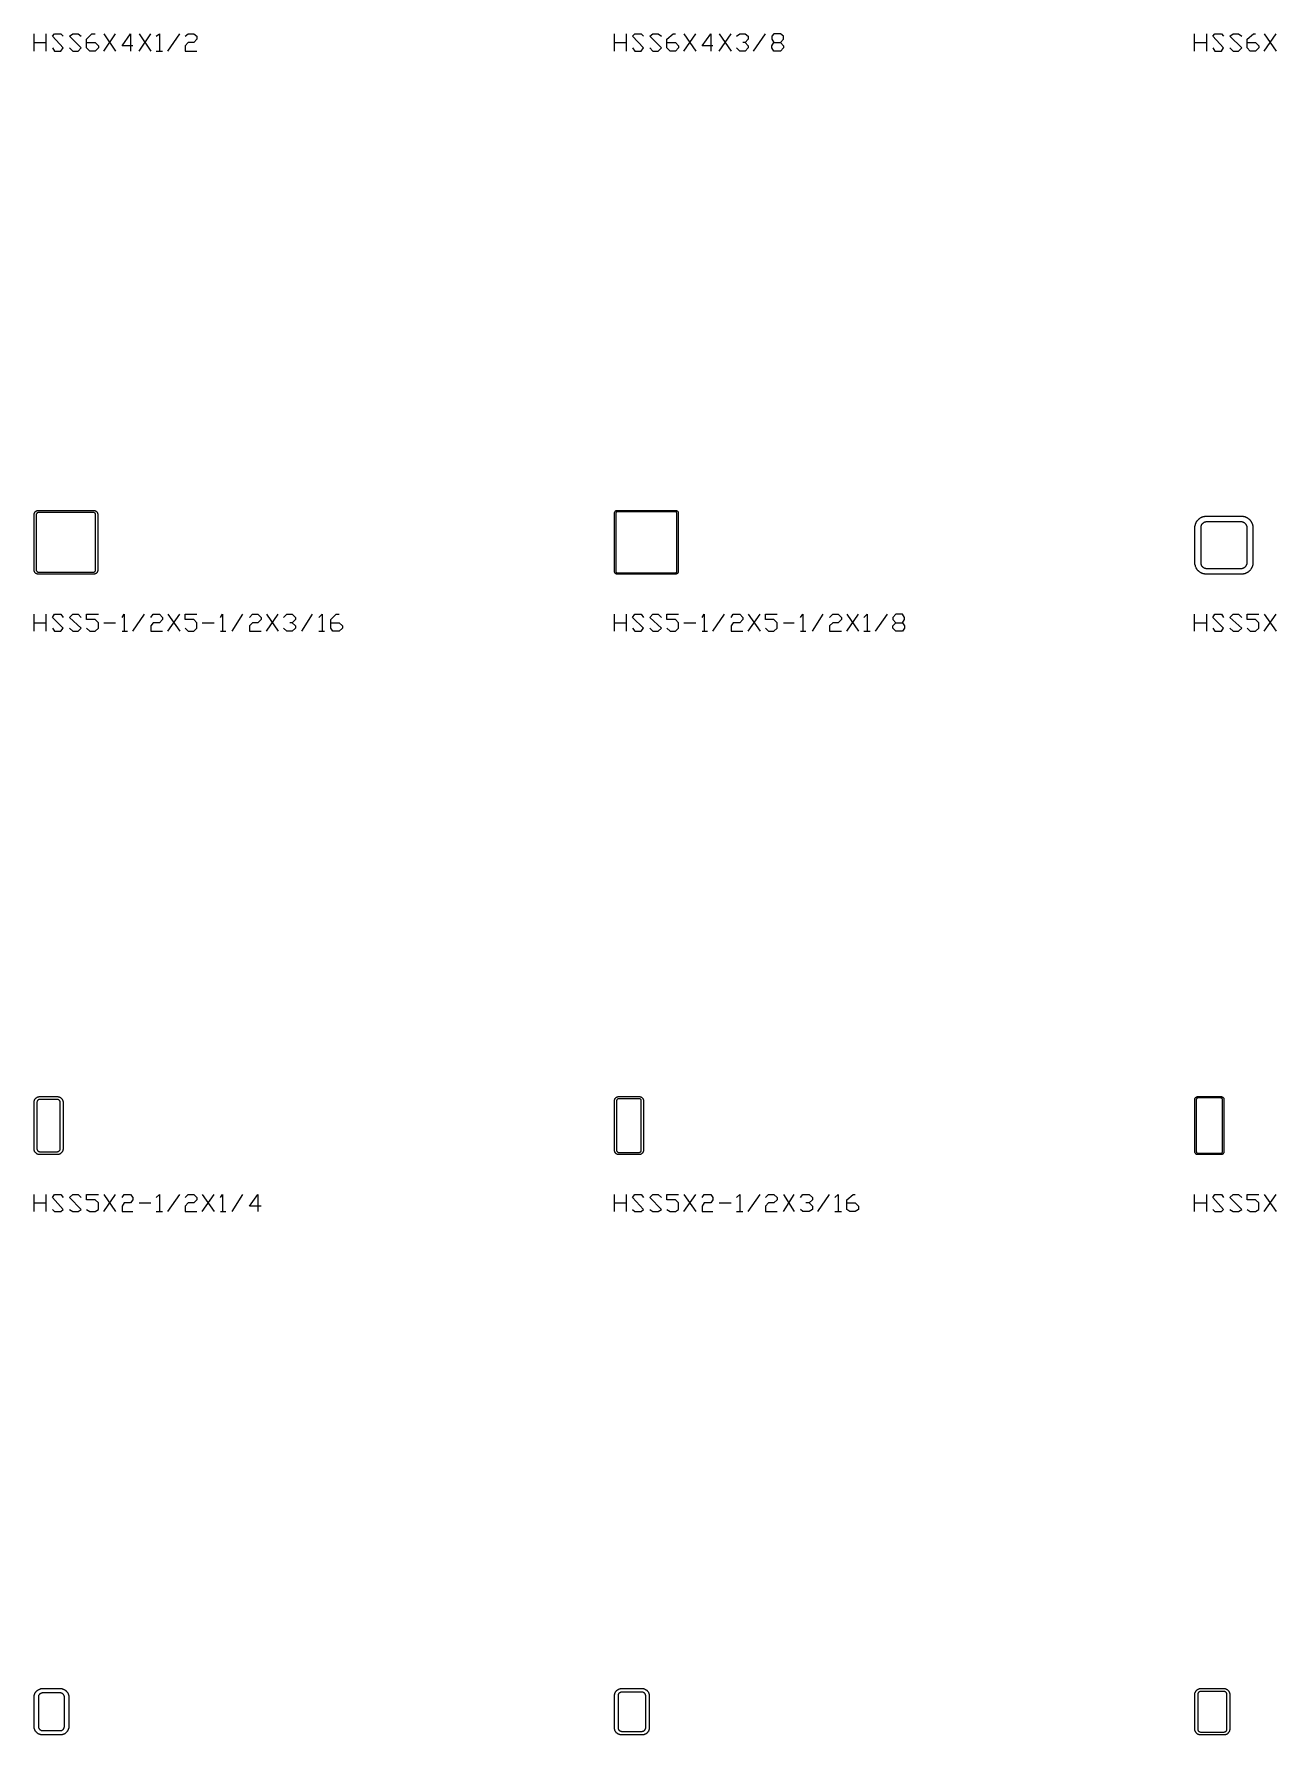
# Model space of a CAD drawing. Header units: inches. Extents: x 0 to 975, y -1305 to 34.
# Drawn here: x 500 to 607, y -1100 to -953.5 of the extents above; entities that cross this region are included whole.
import ezdxf

# ---------------------------------------------------------------- set-up
doc = ezdxf.new("R2010")
doc.units = ezdxf.units.IN
doc.header["$MEASUREMENT"] = 0
doc.layers.add('AISC_STEEL', color=7, linetype='Continuous')

msp = doc.modelspace()

# ---------------------------------------------------------------- linework, layer by layer
at = {"color": 3, "lineweight": 0}
for p, q in [((500.01, -954.94), (500.01, -953.46)), ((501.03, -953.46), (501.03, -954.94)), ((506.01, -953.46), (507.02, -954.94)), ((506.01, -954.94), (507.02, -953.46)), ((509.05, -953.46), (510.07, -954.94)), ((509.05, -954.94), (510.07, -953.46)), ((511.54, -954.94), (512.56, -953.46)), ((550, -954.94), (550, -953.46)), ((551.01, -953.46), (551.01, -954.94)), ((555.99, -953.46), (557, -954.94)), ((555.99, -954.94), (557, -953.46)), ((559.03, -953.46), (560.05, -954.94)), ((559.03, -954.94), (560.05, -953.46)), ((561.98, -954.94), (563, -953.46)), ((599.98, -954.94), (599.98, -953.46)), ((600.99, -953.46), (600.99, -954.94)), ((605.97, -953.46), (606.99, -954.94)), ((605.97, -954.94), (606.99, -953.46)), ((500.01, -954.2), (501.03, -954.2)), ((510.53, -954.94), (511.08, -954.94)), ((550, -954.2), (551.01, -954.2)), ((599.98, -954.2), (600.99, -954.2)), ((500.01, -1004.92), (500.01, -1003.44)), ((501.03, -1003.44), (501.03, -1004.92)), ((508.5, -1004.92), (509.51, -1003.44)), ((511.54, -1003.44), (512.56, -1004.92)), ((511.54, -1004.92), (512.56, -1003.44)), ((517.07, -1004.92), (518, -1003.44)), ((520.03, -1003.44), (521.04, -1004.92)), ((520.03, -1004.92), (521.04, -1003.44)), ((523.07, -1004.92), (523.99, -1003.44)), ((550, -1004.92), (550, -1003.44)), ((551.01, -1003.44), (551.01, -1004.92)), ((558.48, -1004.92), (559.49, -1003.44)), ((561.52, -1003.44), (562.54, -1004.92)), ((561.52, -1004.92), (562.54, -1003.44)), ((567.06, -1004.92), (567.98, -1003.44)), ((570.01, -1003.44), (571.02, -1004.92)), ((570.01, -1004.92), (571.02, -1003.44)), ((572.5, -1004.92), (573.51, -1003.44)), ((599.98, -1004.92), (599.98, -1003.44)), ((600.99, -1003.44), (600.99, -1004.92)), ((605.97, -1003.44), (606.99, -1004.92)), ((605.97, -1004.92), (606.99, -1003.44)), ((500.01, -1004.18), (501.03, -1004.18)), ((506.01, -1004.18), (507.02, -1004.18)), ((507.58, -1004.92), (508.04, -1004.92)), ((514.49, -1004.18), (515.51, -1004.18)), ((516.06, -1004.92), (516.52, -1004.92)), ((524.54, -1004.92), (525.01, -1004.92)), ((550, -1004.18), (551.01, -1004.18)), ((555.99, -1004.18), (557, -1004.18)), ((557.56, -1004.92), (558.02, -1004.92)), ((564.57, -1004.18), (565.49, -1004.18)), ((566.04, -1004.92), (566.5, -1004.92)), ((571.48, -1004.92), (572.04, -1004.92)), ((599.98, -1004.18), (600.99, -1004.18)), ((500.01, -1054.9), (500.01, -1053.43)), ((501.03, -1053.43), (501.03, -1054.9)), ((506.01, -1053.43), (507.02, -1054.9)), ((506.01, -1054.9), (507.02, -1053.43)), ((511.54, -1054.9), (512.56, -1053.43)), ((514.49, -1053.43), (515.51, -1054.9)), ((514.49, -1054.9), (515.51, -1053.43)), ((517.07, -1054.9), (518, -1053.43)), ((550, -1054.9), (550, -1053.43)), ((551.01, -1053.43), (551.01, -1054.9)), ((555.99, -1053.43), (557, -1054.9)), ((555.99, -1054.9), (557, -1053.43)), ((561.52, -1054.9), (562.54, -1053.43)), ((564.57, -1053.43), (565.49, -1054.9)), ((564.57, -1054.9), (565.49, -1053.43)), ((567.52, -1054.9), (568.53, -1053.43)), ((599.98, -1054.9), (599.98, -1053.43)), ((600.99, -1053.43), (600.99, -1054.9)), ((605.97, -1053.43), (606.99, -1054.9)), ((605.97, -1054.9), (606.99, -1053.43)), ((500.01, -1054.16), (501.03, -1054.16)), ((509.05, -1054.16), (510.07, -1054.16)), ((510.53, -1054.9), (511.08, -1054.9)), ((516.06, -1054.9), (516.52, -1054.9)), ((550, -1054.16), (551.01, -1054.16)), ((559.03, -1054.16), (560.05, -1054.16)), ((560.51, -1054.9), (561.06, -1054.9)), ((568.99, -1054.9), (569.55, -1054.9)), ((599.98, -1054.16), (600.99, -1054.16))]:
    msp.add_line(p, q, dxfattribs=at)
for points in [[(501.58, -954.66), (501.77, -954.94), (502.32, -954.94), (502.5, -954.66), (501.58, -953.65), (501.77, -953.46), (502.32, -953.46), (502.5, -953.65)], [(503.06, -954.66), (503.33, -954.94), (503.8, -954.94), (504.07, -954.66), (503.06, -953.65), (503.33, -953.46), (503.8, -953.46), (504.07, -953.65)], [(504.53, -954.2), (505.27, -954.2), (505.55, -954.48), (505.55, -954.66), (505.27, -954.94), (504.81, -954.94), (504.53, -954.66), (504.53, -953.92), (504.99, -953.46), (505.27, -953.46)], [(508.5, -954.48), (507.58, -954.48), (508.31, -953.46), (508.31, -954.94)], [(510.53, -953.65), (510.8, -953.46), (510.8, -954.94)], [(513.02, -953.65), (513.29, -953.46), (513.76, -953.46), (514.03, -953.65), (514.03, -953.92), (513.76, -954.2), (513.29, -954.2), (513.02, -954.48), (513.02, -954.94), (514.03, -954.94)], [(551.56, -954.66), (551.75, -954.94), (552.3, -954.94), (552.49, -954.66), (551.56, -953.65), (551.75, -953.46), (552.3, -953.46), (552.49, -953.65)], [(553.04, -954.66), (553.32, -954.94), (553.78, -954.94), (554.05, -954.66), (553.04, -953.65), (553.32, -953.46), (553.78, -953.46), (554.05, -953.65)], [(554.51, -954.2), (555.25, -954.2), (555.53, -954.48), (555.53, -954.66), (555.25, -954.94), (554.79, -954.94), (554.51, -954.66), (554.51, -953.92), (555.07, -953.46), (555.25, -953.46)], [(558.48, -954.48), (557.56, -954.48), (558.3, -953.46), (558.3, -954.94)], [(560.51, -953.65), (560.79, -953.46), (561.25, -953.46), (561.52, -953.65), (561.52, -953.92), (561.25, -954.2), (561.06, -954.2)], [(564.29, -954.2), (564.57, -954.48), (564.57, -954.66), (564.29, -954.94), (563.74, -954.94), (563.55, -954.66), (563.55, -954.48), (563.74, -954.2), (564.29, -954.2), (564.57, -953.92), (564.57, -953.65), (564.29, -953.46), (563.74, -953.46), (563.55, -953.65), (563.55, -953.92), (563.74, -954.2)], [(601.55, -954.66), (601.73, -954.94), (602.28, -954.94), (602.47, -954.66), (601.55, -953.65), (601.73, -953.46), (602.28, -953.46), (602.47, -953.65)], [(603.02, -954.66), (603.3, -954.94), (603.76, -954.94), (604.04, -954.66), (603.02, -953.65), (603.3, -953.46), (603.76, -953.46), (604.04, -953.65)], [(604.5, -954.2), (605.23, -954.2), (605.51, -954.48), (605.51, -954.66), (605.23, -954.94), (604.77, -954.94), (604.5, -954.66), (604.5, -953.92), (605.05, -953.46), (605.23, -953.46)], [(561.25, -954.2), (561.52, -954.48), (561.52, -954.66), (561.25, -954.94), (560.79, -954.94), (560.51, -954.66)], [(501.58, -1004.64), (501.77, -1004.92), (502.32, -1004.92), (502.5, -1004.64), (501.58, -1003.72), (501.77, -1003.44), (502.32, -1003.44), (502.5, -1003.72)], [(503.06, -1004.64), (503.33, -1004.92), (503.8, -1004.92), (504.07, -1004.64), (503.06, -1003.72), (503.33, -1003.44), (503.8, -1003.44), (504.07, -1003.72)], [(504.53, -1004.64), (504.81, -1004.92), (505.27, -1004.92), (505.55, -1004.64), (505.55, -1004.18), (505.27, -1003.91), (504.53, -1003.91), (504.53, -1003.44), (505.55, -1003.44)], [(507.58, -1003.72), (507.76, -1003.44), (507.76, -1004.92)], [(510.07, -1003.72), (510.25, -1003.44), (510.8, -1003.44), (511.08, -1003.72), (511.08, -1003.91), (510.8, -1004.18), (510.25, -1004.18), (510.07, -1004.46), (510.07, -1004.92), (511.08, -1004.92)], [(513.02, -1004.64), (513.29, -1004.92), (513.76, -1004.92), (514.03, -1004.64), (514.03, -1004.18), (513.76, -1003.91), (513.02, -1003.91), (513.02, -1003.44), (514.03, -1003.44)], [(516.06, -1003.72), (516.24, -1003.44), (516.24, -1004.92)], [(518.55, -1003.72), (518.83, -1003.44), (519.29, -1003.44), (519.56, -1003.72), (519.56, -1003.91), (519.29, -1004.18), (518.83, -1004.18), (518.55, -1004.46), (518.55, -1004.92), (519.56, -1004.92)], [(521.5, -1003.72), (521.78, -1003.44), (522.24, -1003.44), (522.52, -1003.72), (522.52, -1003.91), (522.24, -1004.18), (522.05, -1004.18)], [(524.54, -1003.72), (524.82, -1003.44), (524.82, -1004.92)], [(525.56, -1004.18), (526.3, -1004.18), (526.57, -1004.46), (526.57, -1004.64), (526.3, -1004.92), (525.74, -1004.92), (525.56, -1004.64), (525.56, -1003.91), (526.02, -1003.44), (526.3, -1003.44)], [(551.56, -1004.64), (551.75, -1004.92), (552.3, -1004.92), (552.49, -1004.64), (551.56, -1003.72), (551.75, -1003.44), (552.3, -1003.44), (552.49, -1003.72)], [(553.04, -1004.64), (553.32, -1004.92), (553.78, -1004.92), (554.05, -1004.64), (553.04, -1003.72), (553.32, -1003.44), (553.78, -1003.44), (554.05, -1003.72)], [(554.51, -1004.64), (554.79, -1004.92), (555.25, -1004.92), (555.53, -1004.64), (555.53, -1004.18), (555.25, -1003.91), (554.51, -1003.91), (554.51, -1003.44), (555.53, -1003.44)], [(557.56, -1003.72), (557.74, -1003.44), (557.74, -1004.92)], [(560.05, -1003.72), (560.23, -1003.44), (560.79, -1003.44), (561.06, -1003.72), (561.06, -1003.91), (560.79, -1004.18), (560.23, -1004.18), (560.05, -1004.46), (560.05, -1004.92), (561.06, -1004.92)], [(563, -1004.64), (563.28, -1004.92), (563.74, -1004.92), (564.01, -1004.64), (564.01, -1004.18), (563.74, -1003.91), (563, -1003.91), (563, -1003.44), (564.01, -1003.44)], [(566.04, -1003.72), (566.23, -1003.44), (566.23, -1004.92)], [(568.53, -1003.72), (568.81, -1003.44), (569.27, -1003.44), (569.55, -1003.72), (569.55, -1003.91), (569.27, -1004.18), (568.81, -1004.18), (568.53, -1004.46), (568.53, -1004.92), (569.55, -1004.92)], [(571.48, -1003.72), (571.76, -1003.44), (571.76, -1004.92)], [(574.8, -1004.18), (574.99, -1004.46), (574.99, -1004.64), (574.8, -1004.92), (574.25, -1004.92), (573.97, -1004.64), (573.97, -1004.46), (574.25, -1004.18), (574.8, -1004.18), (574.99, -1003.91), (574.99, -1003.72), (574.8, -1003.44), (574.25, -1003.44), (573.97, -1003.72), (573.97, -1003.91), (574.25, -1004.18)], [(601.55, -1004.64), (601.73, -1004.92), (602.28, -1004.92), (602.47, -1004.64), (601.55, -1003.72), (601.73, -1003.44), (602.28, -1003.44), (602.47, -1003.72)], [(603.02, -1004.64), (603.3, -1004.92), (603.76, -1004.92), (604.04, -1004.64), (603.02, -1003.72), (603.3, -1003.44), (603.76, -1003.44), (604.04, -1003.72)], [(604.5, -1004.64), (604.77, -1004.92), (605.23, -1004.92), (605.51, -1004.64), (605.51, -1004.18), (605.23, -1003.91), (604.5, -1003.91), (604.5, -1003.44), (605.51, -1003.44)], [(522.24, -1004.18), (522.52, -1004.46), (522.52, -1004.64), (522.24, -1004.92), (521.78, -1004.92), (521.5, -1004.64)], [(501.58, -1054.72), (501.77, -1054.9), (502.32, -1054.9), (502.5, -1054.72), (501.58, -1053.7), (501.77, -1053.43), (502.32, -1053.43), (502.5, -1053.7)], [(503.06, -1054.72), (503.33, -1054.9), (503.8, -1054.9), (504.07, -1054.72), (503.06, -1053.7), (503.33, -1053.43), (503.8, -1053.43), (504.07, -1053.7)], [(504.53, -1054.72), (504.81, -1054.9), (505.27, -1054.9), (505.55, -1054.72), (505.55, -1054.16), (505.27, -1053.89), (504.53, -1053.89), (504.53, -1053.43), (505.55, -1053.43)], [(507.58, -1053.7), (507.76, -1053.43), (508.31, -1053.43), (508.5, -1053.7), (508.5, -1053.89), (508.31, -1054.16), (507.76, -1054.16), (507.58, -1054.44), (507.58, -1054.9), (508.5, -1054.9)], [(510.53, -1053.7), (510.8, -1053.43), (510.8, -1054.9)], [(513.02, -1053.7), (513.29, -1053.43), (513.76, -1053.43), (514.03, -1053.7), (514.03, -1053.89), (513.76, -1054.16), (513.29, -1054.16), (513.02, -1054.44), (513.02, -1054.9), (514.03, -1054.9)], [(516.06, -1053.7), (516.24, -1053.43), (516.24, -1054.9)], [(519.56, -1054.44), (518.55, -1054.44), (519.29, -1053.43), (519.29, -1054.9)], [(551.56, -1054.72), (551.75, -1054.9), (552.3, -1054.9), (552.49, -1054.72), (551.56, -1053.7), (551.75, -1053.43), (552.3, -1053.43), (552.49, -1053.7)], [(553.04, -1054.72), (553.32, -1054.9), (553.78, -1054.9), (554.05, -1054.72), (553.04, -1053.7), (553.32, -1053.43), (553.78, -1053.43), (554.05, -1053.7)], [(554.51, -1054.72), (554.79, -1054.9), (555.25, -1054.9), (555.53, -1054.72), (555.53, -1054.16), (555.25, -1053.89), (554.51, -1053.89), (554.51, -1053.43), (555.53, -1053.43)], [(557.56, -1053.7), (557.74, -1053.43), (558.3, -1053.43), (558.48, -1053.7), (558.48, -1053.89), (558.3, -1054.16), (557.74, -1054.16), (557.56, -1054.44), (557.56, -1054.9), (558.48, -1054.9)], [(560.51, -1053.7), (560.79, -1053.43), (560.79, -1054.9)], [(563, -1053.7), (563.28, -1053.43), (563.74, -1053.43), (564.01, -1053.7), (564.01, -1053.89), (563.74, -1054.16), (563.28, -1054.16), (563, -1054.44), (563, -1054.9), (564.01, -1054.9)], [(566.04, -1053.7), (566.23, -1053.43), (566.78, -1053.43), (567.06, -1053.7), (567.06, -1053.89), (566.78, -1054.16), (566.5, -1054.16)], [(568.99, -1053.7), (569.27, -1053.43), (569.27, -1054.9)], [(570.01, -1054.16), (570.74, -1054.16), (571.02, -1054.44), (571.02, -1054.72), (570.74, -1054.9), (570.28, -1054.9), (570.01, -1054.72), (570.01, -1053.89), (570.56, -1053.43), (570.74, -1053.43)], [(601.55, -1054.72), (601.73, -1054.9), (602.28, -1054.9), (602.47, -1054.72), (601.55, -1053.7), (601.73, -1053.43), (602.28, -1053.43), (602.47, -1053.7)], [(603.02, -1054.72), (603.3, -1054.9), (603.76, -1054.9), (604.04, -1054.72), (603.02, -1053.7), (603.3, -1053.43), (603.76, -1053.43), (604.04, -1053.7)], [(604.5, -1054.72), (604.77, -1054.9), (605.23, -1054.9), (605.51, -1054.72), (605.51, -1054.16), (605.23, -1053.89), (604.5, -1053.89), (604.5, -1053.43), (605.51, -1053.43)], [(566.78, -1054.16), (567.06, -1054.44), (567.06, -1054.72), (566.78, -1054.9), (566.23, -1054.9), (566.04, -1054.72)]]:
    msp.add_lwpolyline(points, dxfattribs=at)
at = {"layer": 'AISC_STEEL'}
for points in [[(505.12, -994.5), (505.15, -994.5), (505.18, -994.5), (505.21, -994.51), (505.24, -994.52), (505.27, -994.53), (505.3, -994.54), (505.32, -994.56), (505.35, -994.57), (505.37, -994.59), (505.39, -994.61), (505.41, -994.63), (505.43, -994.65), (505.44, -994.68), (505.46, -994.7), (505.47, -994.73), (505.48, -994.76), (505.49, -994.79), (505.5, -994.82), (505.5, -994.85), (505.5, -994.88), (505.5, -999.62), (505.5, -999.65), (505.5, -999.68), (505.49, -999.71), (505.48, -999.74), (505.47, -999.77), (505.46, -999.8), (505.44, -999.82), (505.43, -999.85), (505.41, -999.87), (505.39, -999.89), (505.37, -999.91), (505.35, -999.93), (505.32, -999.94), (505.3, -999.96), (505.27, -999.97), (505.24, -999.98), (505.21, -999.99), (505.18, -1000), (505.15, -1000), (505.12, -1000), (500.38, -1000), (500.35, -1000), (500.32, -1000), (500.29, -999.99), (500.26, -999.98), (500.23, -999.97), (500.2, -999.96), (500.18, -999.94), (500.15, -999.93), (500.13, -999.91), (500.11, -999.89), (500.09, -999.87), (500.07, -999.85), (500.06, -999.82), (500.04, -999.8), (500.03, -999.77), (500.02, -999.74), (500.01, -999.71), (500, -999.68), (500, -999.65), (500, -999.62), (500, -994.88), (500, -994.85), (500, -994.82), (500.01, -994.79), (500.02, -994.76), (500.03, -994.73), (500.04, -994.7), (500.06, -994.68), (500.07, -994.65), (500.09, -994.63), (500.11, -994.61), (500.13, -994.59), (500.15, -994.57), (500.18, -994.56), (500.2, -994.54), (500.23, -994.53), (500.26, -994.52), (500.29, -994.51), (500.32, -994.5), (500.35, -994.5), (500.38, -994.5)], [(500.38, -994.69), (500.35, -994.69), (500.33, -994.69), (500.3, -994.7), (500.28, -994.71), (500.26, -994.73), (500.24, -994.74), (500.23, -994.76), (500.21, -994.78), (500.2, -994.8), (500.19, -994.83), (500.19, -994.85), (500.19, -994.88), (500.19, -999.62), (500.19, -999.65), (500.19, -999.67), (500.2, -999.7), (500.21, -999.72), (500.23, -999.74), (500.24, -999.76), (500.26, -999.77), (500.28, -999.79), (500.3, -999.8), (500.33, -999.81), (500.35, -999.81), (500.38, -999.81), (505.12, -999.81), (505.15, -999.81), (505.17, -999.81), (505.2, -999.8), (505.22, -999.79), (505.24, -999.77), (505.26, -999.76), (505.27, -999.74), (505.29, -999.72), (505.3, -999.7), (505.31, -999.67), (505.31, -999.65), (505.31, -999.62), (505.31, -994.88), (505.31, -994.85), (505.31, -994.83), (505.3, -994.8), (505.29, -994.78), (505.27, -994.76), (505.26, -994.74), (505.24, -994.73), (505.22, -994.71), (505.2, -994.7), (505.17, -994.69), (505.15, -994.69), (505.12, -994.69)], [(555.25, -994.5), (555.28, -994.5), (555.31, -994.51), (555.33, -994.51), (555.36, -994.52), (555.38, -994.54), (555.41, -994.55), (555.43, -994.57), (555.45, -994.59), (555.46, -994.62), (555.48, -994.64), (555.49, -994.67), (555.49, -994.69), (555.5, -994.72), (555.5, -994.75), (555.5, -999.75), (555.5, -999.78), (555.49, -999.81), (555.49, -999.83), (555.48, -999.86), (555.46, -999.88), (555.45, -999.91), (555.43, -999.93), (555.41, -999.95), (555.38, -999.96), (555.36, -999.98), (555.33, -999.99), (555.31, -999.99), (555.28, -1000), (555.25, -1000), (550.25, -1000), (550.22, -1000), (550.19, -999.99), (550.17, -999.99), (550.14, -999.98), (550.12, -999.96), (550.09, -999.95), (550.07, -999.93), (550.05, -999.91), (550.04, -999.88), (550.02, -999.86), (550.01, -999.83), (550.01, -999.81), (550, -999.78), (550, -999.75), (550, -994.75), (550, -994.72), (550.01, -994.69), (550.01, -994.67), (550.02, -994.64), (550.04, -994.62), (550.05, -994.59), (550.07, -994.57), (550.09, -994.55), (550.12, -994.54), (550.14, -994.52), (550.17, -994.51), (550.19, -994.51), (550.22, -994.5), (550.25, -994.5)], [(550.25, -994.62), (550.23, -994.63), (550.22, -994.63), (550.2, -994.63), (550.19, -994.64), (550.17, -994.65), (550.16, -994.66), (550.15, -994.67), (550.14, -994.69), (550.13, -994.7), (550.13, -994.72), (550.13, -994.73), (550.12, -994.75), (550.12, -999.75), (550.13, -999.77), (550.13, -999.78), (550.13, -999.8), (550.14, -999.81), (550.15, -999.83), (550.16, -999.84), (550.17, -999.85), (550.19, -999.86), (550.2, -999.87), (550.22, -999.87), (550.23, -999.87), (550.25, -999.87), (555.25, -999.87), (555.27, -999.87), (555.28, -999.87), (555.3, -999.87), (555.31, -999.86), (555.33, -999.85), (555.34, -999.84), (555.35, -999.83), (555.36, -999.81), (555.37, -999.8), (555.37, -999.78), (555.37, -999.77), (555.37, -999.75), (555.37, -994.75), (555.37, -994.73), (555.37, -994.72), (555.37, -994.7), (555.36, -994.69), (555.35, -994.67), (555.34, -994.66), (555.33, -994.65), (555.31, -994.64), (555.3, -994.63), (555.28, -994.63), (555.27, -994.63), (555.25, -994.62)], [(604, -995), (604.03, -995), (604.06, -995), (604.09, -995), (604.12, -995.01), (604.15, -995.01), (604.18, -995.02), (604.21, -995.02), (604.23, -995.03), (604.26, -995.04), (604.29, -995.04), (604.32, -995.05), (604.35, -995.06), (604.38, -995.07), (604.4, -995.08), (604.43, -995.1), (604.46, -995.11), (604.48, -995.12), (604.51, -995.14), (604.53, -995.15), (604.56, -995.17), (604.58, -995.19), (604.61, -995.21), (604.63, -995.22), (604.65, -995.24), (604.67, -995.26), (604.7, -995.28), (604.72, -995.3), (604.74, -995.33), (604.76, -995.35), (604.78, -995.37), (604.79, -995.39), (604.81, -995.42), (604.83, -995.44), (604.85, -995.47), (604.86, -995.49), (604.88, -995.52), (604.89, -995.54), (604.9, -995.57), (604.92, -995.6), (604.93, -995.62), (604.94, -995.65), (604.95, -995.68), (604.96, -995.71), (604.96, -995.74), (604.97, -995.77), (604.98, -995.79), (604.98, -995.82), (604.99, -995.85), (604.99, -995.88), (605, -995.91), (605, -995.94), (605, -995.97), (605, -996), (605, -999), (605, -999.03), (605, -999.06), (605, -999.09), (604.99, -999.12), (604.99, -999.15), (604.98, -999.18), (604.98, -999.21), (604.97, -999.23), (604.96, -999.26), (604.96, -999.29), (604.95, -999.32), (604.94, -999.35), (604.93, -999.38), (604.92, -999.4), (604.9, -999.43), (604.89, -999.46), (604.88, -999.48), (604.86, -999.51), (604.85, -999.53), (604.83, -999.56), (604.81, -999.58), (604.79, -999.61), (604.78, -999.63), (604.76, -999.65), (604.74, -999.67), (604.72, -999.7), (604.7, -999.72), (604.67, -999.74), (604.65, -999.76), (604.63, -999.78), (604.61, -999.79), (604.58, -999.81), (604.56, -999.83), (604.53, -999.85), (604.51, -999.86), (604.48, -999.88), (604.46, -999.89), (604.43, -999.9), (604.4, -999.92), (604.38, -999.93), (604.35, -999.94), (604.32, -999.95), (604.29, -999.96), (604.26, -999.96), (604.23, -999.97), (604.21, -999.98), (604.18, -999.98), (604.15, -999.99), (604.12, -999.99), (604.09, -1000), (604.06, -1000), (604.03, -1000), (604, -1000), (601, -1000), (600.97, -1000), (600.94, -1000), (600.91, -1000), (600.88, -999.99), (600.85, -999.99), (600.82, -999.98), (600.79, -999.98), (600.77, -999.97), (600.74, -999.96), (600.71, -999.96), (600.68, -999.95), (600.65, -999.94), (600.62, -999.93), (600.6, -999.92), (600.57, -999.9), (600.54, -999.89), (600.52, -999.88), (600.49, -999.86), (600.47, -999.85), (600.44, -999.83), (600.42, -999.81), (600.39, -999.79), (600.37, -999.78), (600.35, -999.76), (600.33, -999.74), (600.3, -999.72), (600.28, -999.7), (600.26, -999.67), (600.24, -999.65), (600.22, -999.63), (600.21, -999.61), (600.19, -999.58), (600.17, -999.56), (600.15, -999.53), (600.14, -999.51), (600.12, -999.48), (600.11, -999.46), (600.1, -999.43), (600.08, -999.4), (600.07, -999.38), (600.06, -999.35), (600.05, -999.32), (600.04, -999.29), (600.04, -999.26), (600.03, -999.23), (600.02, -999.21), (600.02, -999.18), (600.01, -999.15), (600.01, -999.12), (600, -999.09), (600, -999.06), (600, -999.03), (600, -999), (600, -996), (600, -995.97), (600, -995.94), (600, -995.91), (600.01, -995.88), (600.01, -995.85), (600.02, -995.82), (600.02, -995.79), (600.03, -995.77), (600.04, -995.74), (600.04, -995.71), (600.05, -995.68), (600.06, -995.65), (600.07, -995.62), (600.08, -995.6), (600.1, -995.57), (600.11, -995.54), (600.12, -995.52), (600.14, -995.49), (600.15, -995.47), (600.17, -995.44), (600.19, -995.42), (600.21, -995.39), (600.22, -995.37), (600.24, -995.35), (600.26, -995.33), (600.28, -995.3), (600.3, -995.28), (600.33, -995.26), (600.35, -995.24), (600.37, -995.22), (600.39, -995.21), (600.42, -995.19), (600.44, -995.17), (600.47, -995.15), (600.49, -995.14), (600.52, -995.12), (600.54, -995.11), (600.57, -995.1), (600.6, -995.08), (600.62, -995.07), (600.65, -995.06), (600.68, -995.05), (600.71, -995.04), (600.74, -995.04), (600.77, -995.03), (600.79, -995.02), (600.82, -995.02), (600.85, -995.01), (600.88, -995.01), (600.91, -995), (600.94, -995), (600.97, -995), (601, -995)], [(601, -995.5), (600.97, -995.5), (600.94, -995.5), (600.91, -995.51), (600.88, -995.51), (600.86, -995.52), (600.83, -995.53), (600.8, -995.54), (600.78, -995.55), (600.75, -995.57), (600.73, -995.58), (600.7, -995.6), (600.68, -995.62), (600.66, -995.64), (600.64, -995.66), (600.62, -995.68), (600.6, -995.7), (600.58, -995.73), (600.57, -995.75), (600.55, -995.78), (600.54, -995.8), (600.53, -995.83), (600.52, -995.86), (600.51, -995.88), (600.51, -995.91), (600.5, -995.94), (600.5, -995.97), (600.5, -996), (600.5, -999), (600.5, -999.03), (600.5, -999.06), (600.51, -999.09), (600.51, -999.12), (600.52, -999.14), (600.53, -999.17), (600.54, -999.2), (600.55, -999.22), (600.57, -999.25), (600.58, -999.27), (600.6, -999.3), (600.62, -999.32), (600.64, -999.34), (600.66, -999.36), (600.68, -999.38), (600.7, -999.4), (600.73, -999.42), (600.75, -999.43), (600.78, -999.45), (600.8, -999.46), (600.83, -999.47), (600.86, -999.48), (600.88, -999.49), (600.91, -999.49), (600.94, -999.5), (600.97, -999.5), (601, -999.5), (604, -999.5), (604.03, -999.5), (604.06, -999.5), (604.09, -999.49), (604.12, -999.49), (604.14, -999.48), (604.17, -999.47), (604.2, -999.46), (604.22, -999.45), (604.25, -999.43), (604.27, -999.42), (604.3, -999.4), (604.32, -999.38), (604.34, -999.36), (604.36, -999.34), (604.38, -999.32), (604.4, -999.3), (604.42, -999.27), (604.43, -999.25), (604.45, -999.22), (604.46, -999.2), (604.47, -999.17), (604.48, -999.14), (604.49, -999.12), (604.49, -999.09), (604.5, -999.06), (604.5, -999.03), (604.5, -999), (604.5, -996), (604.5, -995.97), (604.5, -995.94), (604.49, -995.91), (604.49, -995.88), (604.48, -995.86), (604.47, -995.83), (604.46, -995.8), (604.45, -995.78), (604.43, -995.75), (604.42, -995.73), (604.4, -995.7), (604.38, -995.68), (604.36, -995.66), (604.34, -995.64), (604.32, -995.62), (604.3, -995.6), (604.27, -995.58), (604.25, -995.57), (604.22, -995.55), (604.2, -995.54), (604.17, -995.53), (604.14, -995.52), (604.12, -995.51), (604.09, -995.51), (604.06, -995.5), (604.03, -995.5), (604, -995.5)], [(502, -1045), (502.03, -1045), (502.06, -1045), (502.09, -1045.01), (502.12, -1045.01), (502.14, -1045.02), (502.17, -1045.03), (502.2, -1045.04), (502.22, -1045.05), (502.25, -1045.07), (502.27, -1045.08), (502.3, -1045.1), (502.32, -1045.12), (502.34, -1045.14), (502.36, -1045.16), (502.38, -1045.18), (502.4, -1045.2), (502.42, -1045.23), (502.43, -1045.25), (502.45, -1045.28), (502.46, -1045.3), (502.47, -1045.33), (502.48, -1045.36), (502.49, -1045.38), (502.49, -1045.41), (502.5, -1045.44), (502.5, -1045.47), (502.5, -1045.5), (502.5, -1049.5), (502.5, -1049.53), (502.5, -1049.56), (502.49, -1049.59), (502.49, -1049.62), (502.48, -1049.64), (502.47, -1049.67), (502.46, -1049.7), (502.45, -1049.72), (502.43, -1049.75), (502.42, -1049.77), (502.4, -1049.8), (502.38, -1049.82), (502.36, -1049.84), (502.34, -1049.86), (502.32, -1049.88), (502.3, -1049.9), (502.27, -1049.92), (502.25, -1049.93), (502.22, -1049.95), (502.2, -1049.96), (502.17, -1049.97), (502.14, -1049.98), (502.12, -1049.99), (502.09, -1049.99), (502.06, -1050), (502.03, -1050), (502, -1050), (500.5, -1050), (500.47, -1050), (500.44, -1050), (500.41, -1049.99), (500.38, -1049.99), (500.36, -1049.98), (500.33, -1049.97), (500.3, -1049.96), (500.28, -1049.95), (500.25, -1049.93), (500.23, -1049.92), (500.2, -1049.9), (500.18, -1049.88), (500.16, -1049.86), (500.14, -1049.84), (500.12, -1049.82), (500.1, -1049.8), (500.08, -1049.77), (500.07, -1049.75), (500.05, -1049.72), (500.04, -1049.7), (500.03, -1049.67), (500.02, -1049.64), (500.01, -1049.62), (500.01, -1049.59), (500, -1049.56), (500, -1049.53), (500, -1049.5), (500, -1045.5), (500, -1045.47), (500, -1045.44), (500.01, -1045.41), (500.01, -1045.38), (500.02, -1045.36), (500.03, -1045.33), (500.04, -1045.3), (500.05, -1045.28), (500.07, -1045.25), (500.08, -1045.23), (500.1, -1045.2), (500.12, -1045.18), (500.14, -1045.16), (500.16, -1045.14), (500.18, -1045.12), (500.2, -1045.1), (500.23, -1045.08), (500.25, -1045.07), (500.28, -1045.05), (500.3, -1045.04), (500.33, -1045.03), (500.36, -1045.02), (500.38, -1045.01), (500.41, -1045.01), (500.44, -1045), (500.47, -1045), (500.5, -1045)], [(500.5, -1045.25), (500.47, -1045.25), (500.44, -1045.26), (500.42, -1045.26), (500.39, -1045.27), (500.37, -1045.29), (500.34, -1045.3), (500.32, -1045.32), (500.3, -1045.34), (500.29, -1045.37), (500.27, -1045.39), (500.26, -1045.42), (500.26, -1045.44), (500.25, -1045.47), (500.25, -1045.5), (500.25, -1049.5), (500.25, -1049.53), (500.26, -1049.56), (500.26, -1049.58), (500.27, -1049.61), (500.29, -1049.63), (500.3, -1049.66), (500.32, -1049.68), (500.34, -1049.7), (500.37, -1049.71), (500.39, -1049.73), (500.42, -1049.74), (500.44, -1049.74), (500.47, -1049.75), (500.5, -1049.75), (502, -1049.75), (502.03, -1049.75), (502.06, -1049.74), (502.08, -1049.74), (502.11, -1049.73), (502.13, -1049.71), (502.16, -1049.7), (502.18, -1049.68), (502.2, -1049.66), (502.21, -1049.63), (502.23, -1049.61), (502.24, -1049.58), (502.24, -1049.56), (502.25, -1049.53), (502.25, -1049.5), (502.25, -1045.5), (502.25, -1045.47), (502.24, -1045.44), (502.24, -1045.42), (502.23, -1045.39), (502.21, -1045.37), (502.2, -1045.34), (502.18, -1045.32), (502.16, -1045.3), (502.13, -1045.29), (502.11, -1045.27), (502.08, -1045.26), (502.06, -1045.26), (502.03, -1045.25), (502, -1045.25)], [(552.12, -1045), (552.15, -1045), (552.18, -1045), (552.21, -1045.01), (552.24, -1045.02), (552.27, -1045.03), (552.3, -1045.04), (552.32, -1045.06), (552.35, -1045.07), (552.37, -1045.09), (552.39, -1045.11), (552.41, -1045.13), (552.43, -1045.15), (552.44, -1045.18), (552.46, -1045.2), (552.47, -1045.23), (552.48, -1045.26), (552.49, -1045.29), (552.5, -1045.32), (552.5, -1045.35), (552.5, -1045.38), (552.5, -1049.62), (552.5, -1049.65), (552.5, -1049.68), (552.49, -1049.71), (552.48, -1049.74), (552.47, -1049.77), (552.46, -1049.8), (552.44, -1049.82), (552.43, -1049.85), (552.41, -1049.87), (552.39, -1049.89), (552.37, -1049.91), (552.35, -1049.93), (552.32, -1049.94), (552.3, -1049.96), (552.27, -1049.97), (552.24, -1049.98), (552.21, -1049.99), (552.18, -1050), (552.15, -1050), (552.12, -1050), (550.38, -1050), (550.35, -1050), (550.32, -1050), (550.29, -1049.99), (550.26, -1049.98), (550.23, -1049.97), (550.2, -1049.96), (550.18, -1049.94), (550.15, -1049.93), (550.13, -1049.91), (550.11, -1049.89), (550.09, -1049.87), (550.07, -1049.85), (550.06, -1049.82), (550.04, -1049.8), (550.03, -1049.77), (550.02, -1049.74), (550.01, -1049.71), (550, -1049.68), (550, -1049.65), (550, -1049.62), (550, -1045.38), (550, -1045.35), (550, -1045.32), (550.01, -1045.29), (550.02, -1045.26), (550.03, -1045.23), (550.04, -1045.2), (550.06, -1045.18), (550.07, -1045.15), (550.09, -1045.13), (550.11, -1045.11), (550.13, -1045.09), (550.15, -1045.07), (550.18, -1045.06), (550.2, -1045.04), (550.23, -1045.03), (550.26, -1045.02), (550.29, -1045.01), (550.32, -1045), (550.35, -1045), (550.38, -1045)], [(550.38, -1045.19), (550.35, -1045.19), (550.33, -1045.19), (550.3, -1045.2), (550.28, -1045.21), (550.26, -1045.23), (550.24, -1045.24), (550.23, -1045.26), (550.21, -1045.28), (550.2, -1045.3), (550.19, -1045.33), (550.19, -1045.35), (550.19, -1045.38), (550.19, -1049.62), (550.19, -1049.65), (550.19, -1049.67), (550.2, -1049.7), (550.21, -1049.72), (550.23, -1049.74), (550.24, -1049.76), (550.26, -1049.77), (550.28, -1049.79), (550.3, -1049.8), (550.33, -1049.81), (550.35, -1049.81), (550.38, -1049.81), (552.12, -1049.81), (552.15, -1049.81), (552.17, -1049.81), (552.2, -1049.8), (552.22, -1049.79), (552.24, -1049.77), (552.26, -1049.76), (552.27, -1049.74), (552.29, -1049.72), (552.3, -1049.7), (552.31, -1049.67), (552.31, -1049.65), (552.31, -1049.62), (552.31, -1045.38), (552.31, -1045.35), (552.31, -1045.33), (552.3, -1045.3), (552.29, -1045.28), (552.27, -1045.26), (552.26, -1045.24), (552.24, -1045.23), (552.22, -1045.21), (552.2, -1045.2), (552.17, -1045.19), (552.15, -1045.19), (552.12, -1045.19)], [(602.25, -1045), (602.28, -1045), (602.31, -1045.01), (602.33, -1045.01), (602.36, -1045.02), (602.38, -1045.04), (602.41, -1045.05), (602.43, -1045.07), (602.45, -1045.09), (602.46, -1045.12), (602.48, -1045.14), (602.49, -1045.17), (602.49, -1045.19), (602.5, -1045.22), (602.5, -1045.25), (602.5, -1049.75), (602.5, -1049.78), (602.49, -1049.81), (602.49, -1049.83), (602.48, -1049.86), (602.46, -1049.88), (602.45, -1049.91), (602.43, -1049.93), (602.41, -1049.95), (602.38, -1049.96), (602.36, -1049.98), (602.33, -1049.99), (602.31, -1049.99), (602.28, -1050), (602.25, -1050), (600.25, -1050), (600.22, -1050), (600.19, -1049.99), (600.17, -1049.99), (600.14, -1049.98), (600.12, -1049.96), (600.09, -1049.95), (600.07, -1049.93), (600.05, -1049.91), (600.04, -1049.88), (600.02, -1049.86), (600.01, -1049.83), (600.01, -1049.81), (600, -1049.78), (600, -1049.75), (600, -1045.25), (600, -1045.22), (600.01, -1045.19), (600.01, -1045.17), (600.02, -1045.14), (600.04, -1045.12), (600.05, -1045.09), (600.07, -1045.07), (600.09, -1045.05), (600.12, -1045.04), (600.14, -1045.02), (600.17, -1045.01), (600.19, -1045.01), (600.22, -1045), (600.25, -1045)], [(600.25, -1045.12), (600.23, -1045.13), (600.22, -1045.13), (600.2, -1045.13), (600.19, -1045.14), (600.17, -1045.15), (600.16, -1045.16), (600.15, -1045.17), (600.14, -1045.19), (600.13, -1045.2), (600.13, -1045.22), (600.13, -1045.23), (600.12, -1045.25), (600.12, -1049.75), (600.13, -1049.77), (600.13, -1049.78), (600.13, -1049.8), (600.14, -1049.81), (600.15, -1049.83), (600.16, -1049.84), (600.17, -1049.85), (600.19, -1049.86), (600.2, -1049.87), (600.22, -1049.87), (600.23, -1049.87), (600.25, -1049.88), (602.25, -1049.88), (602.27, -1049.87), (602.28, -1049.87), (602.3, -1049.87), (602.31, -1049.86), (602.33, -1049.85), (602.34, -1049.84), (602.35, -1049.83), (602.36, -1049.81), (602.37, -1049.8), (602.37, -1049.78), (602.37, -1049.77), (602.37, -1049.75), (602.37, -1045.25), (602.37, -1045.23), (602.37, -1045.22), (602.37, -1045.2), (602.36, -1045.19), (602.35, -1045.17), (602.34, -1045.16), (602.33, -1045.15), (602.31, -1045.14), (602.3, -1045.13), (602.28, -1045.13), (602.27, -1045.13), (602.25, -1045.12)], [(502.25, -1096), (502.28, -1096), (502.31, -1096), (502.34, -1096.01), (502.37, -1096.01), (502.4, -1096.01), (502.43, -1096.02), (502.45, -1096.03), (502.48, -1096.04), (502.51, -1096.05), (502.54, -1096.06), (502.56, -1096.07), (502.59, -1096.08), (502.62, -1096.1), (502.64, -1096.11), (502.67, -1096.13), (502.69, -1096.14), (502.71, -1096.16), (502.74, -1096.18), (502.76, -1096.2), (502.78, -1096.22), (502.8, -1096.24), (502.82, -1096.26), (502.84, -1096.29), (502.86, -1096.31), (502.87, -1096.33), (502.89, -1096.36), (502.9, -1096.38), (502.92, -1096.41), (502.93, -1096.44), (502.94, -1096.46), (502.95, -1096.49), (502.96, -1096.52), (502.97, -1096.55), (502.98, -1096.57), (502.99, -1096.6), (502.99, -1096.63), (502.99, -1096.66), (503, -1096.69), (503, -1096.72), (503, -1096.75), (503, -1099.25), (503, -1099.28), (503, -1099.31), (502.99, -1099.34), (502.99, -1099.37), (502.99, -1099.4), (502.98, -1099.43), (502.97, -1099.45), (502.96, -1099.48), (502.95, -1099.51), (502.94, -1099.54), (502.93, -1099.56), (502.92, -1099.59), (502.9, -1099.62), (502.89, -1099.64), (502.87, -1099.67), (502.86, -1099.69), (502.84, -1099.71), (502.82, -1099.74), (502.8, -1099.76), (502.78, -1099.78), (502.76, -1099.8), (502.74, -1099.82), (502.71, -1099.84), (502.69, -1099.86), (502.67, -1099.87), (502.64, -1099.89), (502.62, -1099.9), (502.59, -1099.92), (502.56, -1099.93), (502.54, -1099.94), (502.51, -1099.95), (502.48, -1099.96), (502.45, -1099.97), (502.43, -1099.98), (502.4, -1099.99), (502.37, -1099.99), (502.34, -1099.99), (502.31, -1100), (502.28, -1100), (502.25, -1100), (500.75, -1100), (500.72, -1100), (500.69, -1100), (500.66, -1099.99), (500.63, -1099.99), (500.6, -1099.99), (500.57, -1099.98), (500.55, -1099.97), (500.52, -1099.96), (500.49, -1099.95), (500.46, -1099.94), (500.44, -1099.93), (500.41, -1099.92), (500.38, -1099.9), (500.36, -1099.89), (500.33, -1099.87), (500.31, -1099.86), (500.29, -1099.84), (500.26, -1099.82), (500.24, -1099.8), (500.22, -1099.78), (500.2, -1099.76), (500.18, -1099.74), (500.16, -1099.71), (500.14, -1099.69), (500.13, -1099.67), (500.11, -1099.64), (500.1, -1099.62), (500.08, -1099.59), (500.07, -1099.56), (500.06, -1099.54), (500.05, -1099.51), (500.04, -1099.48), (500.03, -1099.45), (500.02, -1099.43), (500.01, -1099.4), (500.01, -1099.37), (500.01, -1099.34), (500, -1099.31), (500, -1099.28), (500, -1099.25), (500, -1096.75), (500, -1096.72), (500, -1096.69), (500.01, -1096.66), (500.01, -1096.63), (500.01, -1096.6), (500.02, -1096.57), (500.03, -1096.55), (500.04, -1096.52), (500.05, -1096.49), (500.06, -1096.46), (500.07, -1096.44), (500.08, -1096.41), (500.1, -1096.38), (500.11, -1096.36), (500.13, -1096.33), (500.14, -1096.31), (500.16, -1096.29), (500.18, -1096.26), (500.2, -1096.24), (500.22, -1096.22), (500.24, -1096.2), (500.26, -1096.18), (500.29, -1096.16), (500.31, -1096.14), (500.33, -1096.13), (500.36, -1096.11), (500.38, -1096.1), (500.41, -1096.08), (500.44, -1096.07), (500.46, -1096.06), (500.49, -1096.05), (500.52, -1096.04), (500.55, -1096.03), (500.57, -1096.02), (500.6, -1096.01), (500.63, -1096.01), (500.66, -1096.01), (500.69, -1096), (500.72, -1096), (500.75, -1096)], [(552.37, -1096), (552.4, -1096), (552.43, -1096), (552.46, -1096.01), (552.49, -1096.01), (552.52, -1096.02), (552.55, -1096.03), (552.58, -1096.03), (552.61, -1096.04), (552.63, -1096.06), (552.66, -1096.07), (552.69, -1096.08), (552.71, -1096.1), (552.74, -1096.12), (552.76, -1096.13), (552.78, -1096.15), (552.81, -1096.17), (552.83, -1096.19), (552.85, -1096.22), (552.87, -1096.24), (552.88, -1096.26), (552.9, -1096.29), (552.92, -1096.31), (552.93, -1096.34), (552.94, -1096.37), (552.96, -1096.39), (552.97, -1096.42), (552.97, -1096.45), (552.98, -1096.48), (552.99, -1096.51), (552.99, -1096.54), (553, -1096.57), (553, -1096.6), (553, -1096.62), (553, -1099.38), (553, -1099.4), (553, -1099.43), (552.99, -1099.46), (552.99, -1099.49), (552.98, -1099.52), (552.97, -1099.55), (552.97, -1099.58), (552.96, -1099.61), (552.94, -1099.63), (552.93, -1099.66), (552.92, -1099.69), (552.9, -1099.71), (552.88, -1099.74), (552.87, -1099.76), (552.85, -1099.78), (552.83, -1099.81), (552.81, -1099.83), (552.78, -1099.85), (552.76, -1099.87), (552.74, -1099.88), (552.71, -1099.9), (552.69, -1099.92), (552.66, -1099.93), (552.63, -1099.94), (552.61, -1099.96), (552.58, -1099.97), (552.55, -1099.97), (552.52, -1099.98), (552.49, -1099.99), (552.46, -1099.99), (552.43, -1100), (552.4, -1100), (552.37, -1100), (550.62, -1100), (550.6, -1100), (550.57, -1100), (550.54, -1099.99), (550.51, -1099.99), (550.48, -1099.98), (550.45, -1099.97), (550.42, -1099.97), (550.39, -1099.96), (550.37, -1099.94), (550.34, -1099.93), (550.31, -1099.92), (550.29, -1099.9), (550.26, -1099.88), (550.24, -1099.87), (550.22, -1099.85), (550.19, -1099.83), (550.17, -1099.81), (550.15, -1099.78), (550.13, -1099.76), (550.12, -1099.74), (550.1, -1099.71), (550.08, -1099.69), (550.07, -1099.66), (550.06, -1099.63), (550.04, -1099.61), (550.03, -1099.58), (550.03, -1099.55), (550.02, -1099.52), (550.01, -1099.49), (550.01, -1099.46), (550, -1099.43), (550, -1099.4), (550, -1099.38), (550, -1096.62), (550, -1096.6), (550, -1096.57), (550.01, -1096.54), (550.01, -1096.51), (550.02, -1096.48), (550.03, -1096.45), (550.03, -1096.42), (550.04, -1096.39), (550.06, -1096.37), (550.07, -1096.34), (550.08, -1096.31), (550.1, -1096.29), (550.12, -1096.26), (550.13, -1096.24), (550.15, -1096.22), (550.17, -1096.19), (550.19, -1096.17), (550.22, -1096.15), (550.24, -1096.13), (550.26, -1096.12), (550.29, -1096.1), (550.31, -1096.08), (550.34, -1096.07), (550.37, -1096.06), (550.39, -1096.04), (550.42, -1096.03), (550.45, -1096.03), (550.48, -1096.02), (550.51, -1096.01), (550.54, -1096.01), (550.57, -1096), (550.6, -1096), (550.62, -1096)], [(602.5, -1096), (602.53, -1096), (602.56, -1096), (602.59, -1096.01), (602.62, -1096.01), (602.64, -1096.02), (602.67, -1096.03), (602.7, -1096.04), (602.72, -1096.05), (602.75, -1096.07), (602.77, -1096.08), (602.8, -1096.1), (602.82, -1096.12), (602.84, -1096.14), (602.86, -1096.16), (602.88, -1096.18), (602.9, -1096.2), (602.92, -1096.23), (602.93, -1096.25), (602.95, -1096.28), (602.96, -1096.3), (602.97, -1096.33), (602.98, -1096.36), (602.99, -1096.38), (602.99, -1096.41), (603, -1096.44), (603, -1096.47), (603, -1096.5), (603, -1099.5), (603, -1099.53), (603, -1099.56), (602.99, -1099.59), (602.99, -1099.62), (602.98, -1099.64), (602.97, -1099.67), (602.96, -1099.7), (602.95, -1099.72), (602.93, -1099.75), (602.92, -1099.77), (602.9, -1099.8), (602.88, -1099.82), (602.86, -1099.84), (602.84, -1099.86), (602.82, -1099.88), (602.8, -1099.9), (602.77, -1099.92), (602.75, -1099.93), (602.72, -1099.95), (602.7, -1099.96), (602.67, -1099.97), (602.64, -1099.98), (602.62, -1099.99), (602.59, -1099.99), (602.56, -1100), (602.53, -1100), (602.5, -1100), (600.5, -1100), (600.47, -1100), (600.44, -1100), (600.41, -1099.99), (600.38, -1099.99), (600.36, -1099.98), (600.33, -1099.97), (600.3, -1099.96), (600.28, -1099.95), (600.25, -1099.93), (600.23, -1099.92), (600.2, -1099.9), (600.18, -1099.88), (600.16, -1099.86), (600.14, -1099.84), (600.12, -1099.82), (600.1, -1099.8), (600.08, -1099.77), (600.07, -1099.75), (600.05, -1099.72), (600.04, -1099.7), (600.03, -1099.67), (600.02, -1099.64), (600.01, -1099.62), (600.01, -1099.59), (600, -1099.56), (600, -1099.53), (600, -1099.5), (600, -1096.5), (600, -1096.47), (600, -1096.44), (600.01, -1096.41), (600.01, -1096.38), (600.02, -1096.36), (600.03, -1096.33), (600.04, -1096.3), (600.05, -1096.28), (600.07, -1096.25), (600.08, -1096.23), (600.1, -1096.2), (600.12, -1096.18), (600.14, -1096.16), (600.16, -1096.14), (600.18, -1096.12), (600.2, -1096.1), (600.23, -1096.08), (600.25, -1096.07), (600.28, -1096.05), (600.3, -1096.04), (600.33, -1096.03), (600.36, -1096.02), (600.38, -1096.01), (600.41, -1096.01), (600.44, -1096), (600.47, -1096), (600.5, -1096)], [(500.75, -1096.38), (500.72, -1096.38), (500.69, -1096.38), (500.66, -1096.39), (500.63, -1096.39), (500.61, -1096.4), (500.58, -1096.42), (500.55, -1096.43), (500.53, -1096.45), (500.51, -1096.46), (500.48, -1096.48), (500.46, -1096.51), (500.45, -1096.53), (500.43, -1096.55), (500.42, -1096.58), (500.4, -1096.61), (500.39, -1096.63), (500.39, -1096.66), (500.38, -1096.69), (500.38, -1096.72), (500.38, -1096.75), (500.38, -1099.25), (500.38, -1099.28), (500.38, -1099.31), (500.39, -1099.34), (500.39, -1099.37), (500.4, -1099.39), (500.42, -1099.42), (500.43, -1099.45), (500.45, -1099.47), (500.46, -1099.49), (500.48, -1099.52), (500.51, -1099.54), (500.53, -1099.55), (500.55, -1099.57), (500.58, -1099.58), (500.61, -1099.6), (500.63, -1099.61), (500.66, -1099.61), (500.69, -1099.62), (500.72, -1099.62), (500.75, -1099.62), (502.25, -1099.62), (502.28, -1099.62), (502.31, -1099.62), (502.34, -1099.61), (502.37, -1099.61), (502.39, -1099.6), (502.42, -1099.58), (502.45, -1099.57), (502.47, -1099.55), (502.49, -1099.54), (502.52, -1099.52), (502.54, -1099.49), (502.55, -1099.47), (502.57, -1099.45), (502.58, -1099.42), (502.6, -1099.39), (502.61, -1099.37), (502.61, -1099.34), (502.62, -1099.31), (502.62, -1099.28), (502.62, -1099.25), (502.62, -1096.75), (502.62, -1096.72), (502.62, -1096.69), (502.61, -1096.66), (502.61, -1096.63), (502.6, -1096.61), (502.58, -1096.58), (502.57, -1096.55), (502.55, -1096.53), (502.54, -1096.51), (502.52, -1096.48), (502.49, -1096.46), (502.47, -1096.45), (502.45, -1096.43), (502.42, -1096.42), (502.39, -1096.4), (502.37, -1096.39), (502.34, -1096.39), (502.31, -1096.38), (502.28, -1096.38), (502.25, -1096.38)], [(550.62, -1096.31), (550.6, -1096.31), (550.57, -1096.32), (550.54, -1096.32), (550.51, -1096.33), (550.49, -1096.35), (550.46, -1096.36), (550.44, -1096.38), (550.41, -1096.39), (550.39, -1096.41), (550.38, -1096.44), (550.36, -1096.46), (550.35, -1096.49), (550.33, -1096.51), (550.32, -1096.54), (550.32, -1096.57), (550.31, -1096.6), (550.31, -1096.62), (550.31, -1099.38), (550.31, -1099.4), (550.32, -1099.43), (550.32, -1099.46), (550.33, -1099.49), (550.35, -1099.51), (550.36, -1099.54), (550.38, -1099.56), (550.39, -1099.59), (550.41, -1099.61), (550.44, -1099.62), (550.46, -1099.64), (550.49, -1099.65), (550.51, -1099.67), (550.54, -1099.68), (550.57, -1099.68), (550.6, -1099.69), (550.62, -1099.69), (552.37, -1099.69), (552.4, -1099.69), (552.43, -1099.68), (552.46, -1099.68), (552.49, -1099.67), (552.51, -1099.65), (552.54, -1099.64), (552.56, -1099.62), (552.59, -1099.61), (552.61, -1099.59), (552.62, -1099.56), (552.64, -1099.54), (552.65, -1099.51), (552.67, -1099.49), (552.68, -1099.46), (552.68, -1099.43), (552.69, -1099.4), (552.69, -1099.38), (552.69, -1096.62), (552.69, -1096.6), (552.68, -1096.57), (552.68, -1096.54), (552.67, -1096.51), (552.65, -1096.49), (552.64, -1096.46), (552.62, -1096.44), (552.61, -1096.41), (552.59, -1096.39), (552.56, -1096.38), (552.54, -1096.36), (552.51, -1096.35), (552.49, -1096.33), (552.46, -1096.32), (552.43, -1096.32), (552.4, -1096.31), (552.37, -1096.31)], [(600.5, -1096.25), (600.47, -1096.25), (600.44, -1096.26), (600.42, -1096.26), (600.39, -1096.27), (600.37, -1096.29), (600.34, -1096.3), (600.32, -1096.32), (600.3, -1096.34), (600.29, -1096.37), (600.27, -1096.39), (600.26, -1096.42), (600.26, -1096.44), (600.25, -1096.47), (600.25, -1096.5), (600.25, -1099.5), (600.25, -1099.53), (600.26, -1099.56), (600.26, -1099.58), (600.27, -1099.61), (600.29, -1099.63), (600.3, -1099.66), (600.32, -1099.68), (600.34, -1099.7), (600.37, -1099.71), (600.39, -1099.73), (600.42, -1099.74), (600.44, -1099.74), (600.47, -1099.75), (600.5, -1099.75), (602.5, -1099.75), (602.53, -1099.75), (602.56, -1099.74), (602.58, -1099.74), (602.61, -1099.73), (602.63, -1099.71), (602.66, -1099.7), (602.68, -1099.68), (602.7, -1099.66), (602.71, -1099.63), (602.73, -1099.61), (602.74, -1099.58), (602.74, -1099.56), (602.75, -1099.53), (602.75, -1099.5), (602.75, -1096.5), (602.75, -1096.47), (602.74, -1096.44), (602.74, -1096.42), (602.73, -1096.39), (602.71, -1096.37), (602.7, -1096.34), (602.68, -1096.32), (602.66, -1096.3), (602.63, -1096.29), (602.61, -1096.27), (602.58, -1096.26), (602.56, -1096.26), (602.53, -1096.25), (602.5, -1096.25)]]:
    msp.add_lwpolyline(points, close=True, dxfattribs=at)

doc.saveas('drawing.dxf')
